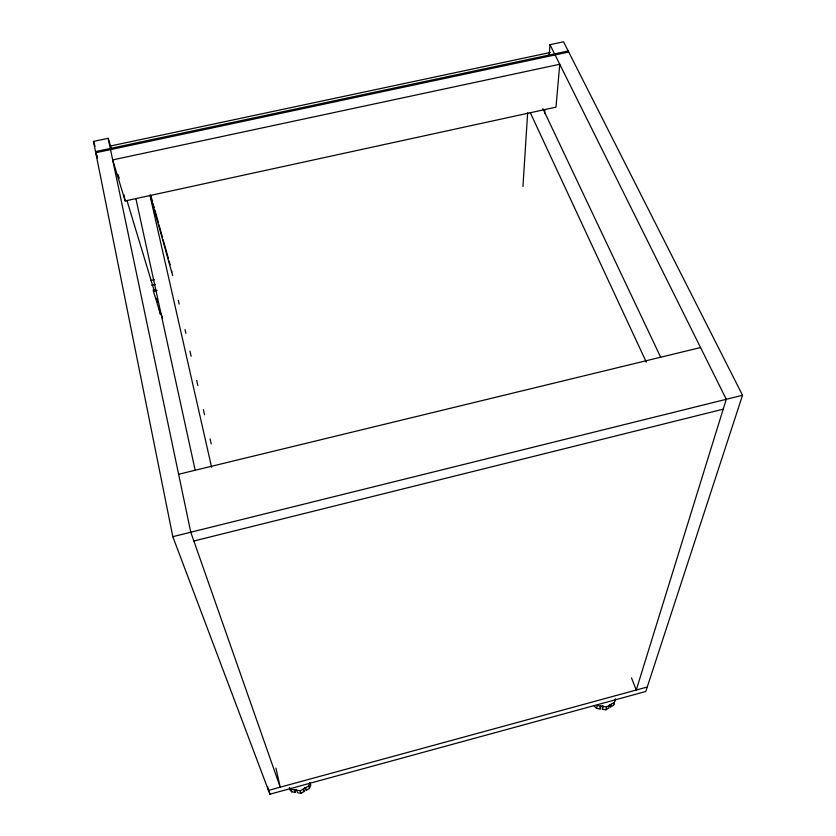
<?xml version="1.0" encoding="UTF-8"?>
<svg xmlns="http://www.w3.org/2000/svg" width="836" height="836" viewBox="0 0 836 836"><rect width="100%" height="100%" fill="white"/><g stroke="black" fill="none" stroke-linecap="round" stroke-linejoin="round"><path stroke-width="1.25" d="M522.949 186.532L527.641 112.839M544.612 113.612L544.915 109.715M549.189 55.072L550.004 44.674L563.537 41.8L742.525 395.261L645.789 691.497L269.913 794.2L172.812 536.67L93.475 141.42L108.168 138.306L111.188 148.306M609.496 705.312L610.667 706.953L611.398 704.309L609.475 705.438L608.754 708.082L605.87 709.785L602.369 709.273L602.735 705.48M594.062 705.908L596.538 708.405L600.049 708.928L600.29 706.399M289.496 789.142L291.68 791.797L295.181 792.361L295.839 789.341M596.538 708.405L597.259 705.542L606.633 706.932L614.345 702.386L615.38 698.823M600.049 708.928L600.718 706.284L603.059 706.629L602.369 709.273M605.87 709.785L606.633 706.932M610.667 706.953L613.551 705.26L614.345 702.386M615.192 699.481L613.551 705.26M304.816 787.669L306.279 790.292L309.445 788.484L308.703 785.955L310.041 782.642M309.445 788.484L310.783 785.171L310.104 782.82M289.392 787.512L290.844 789.288L300.228 790.783L308.703 785.955M295.181 792.361L294.429 790.041L296.759 790.417L297.501 792.737L301.012 793.291L304.179 791.483L303.468 789.163L305.579 787.961L306.279 790.292M647.252 687.025L268.471 790.386L267.635 786.561M172.812 536.67L742.525 395.261M193.858 541.007L723.213 409.17M178.622 474.273L700.537 347.536M150.47 280.603L154.294 279.746M151.567 285.264L155.381 284.407M153.072 290.123L155.621 289.549M153.27 291.21L157.074 290.343M125.17 200.943L555.992 107.144L559.744 64.267L112.693 159.895L125.17 200.943L123.822 194.6M110.519 145.986L550.276 52.48M568.198 50.996L95.523 151.609L97.488 157.826M568.72 52.031L95.753 152.748L97.321 157.69M303.207 789.738L304.179 791.483M550.004 44.674L726.265 399.294L636.259 690.024L631.493 677.881M542.898 108.628L660.712 357.306M530.296 112.672L646.312 362.134M290.844 789.288L291.68 791.797M93.475 141.42L95.043 146.394M300.228 790.783L301.012 793.291M118.095 174.567L119.234 178.308M153.584 291.639L160.491 314.44L158.955 307.387M127.051 200.818L154.252 290.823M156.52 298.327L157.649 302.078M161.055 313.333L162.56 318.328M151.023 196.261L152.413 201.246M153.103 203.733L154.148 207.474M154.838 209.961L158.307 222.418M159.007 224.905L162.477 237.351M163.166 239.848L168.381 258.523M169.071 261.01L170.116 264.751M150.146 194.997L171.631 271.899M171.568 270.812L172.665 275.619M178.319 300.312L179.197 304.126M185.017 329.541L185.895 333.355M189.971 351.151L191.141 356.23M196.669 380.38L197.839 385.469M203.367 409.609L204.538 414.698M210.066 438.848L211.236 443.926M149.968 195.331L211.612 467.272M275.932 768.117L280.217 787.178L190.775 532.208L108.168 138.306M269.067 790.386L269.913 794.2M135.84 198.404L195.112 469.947"/></g></svg>
